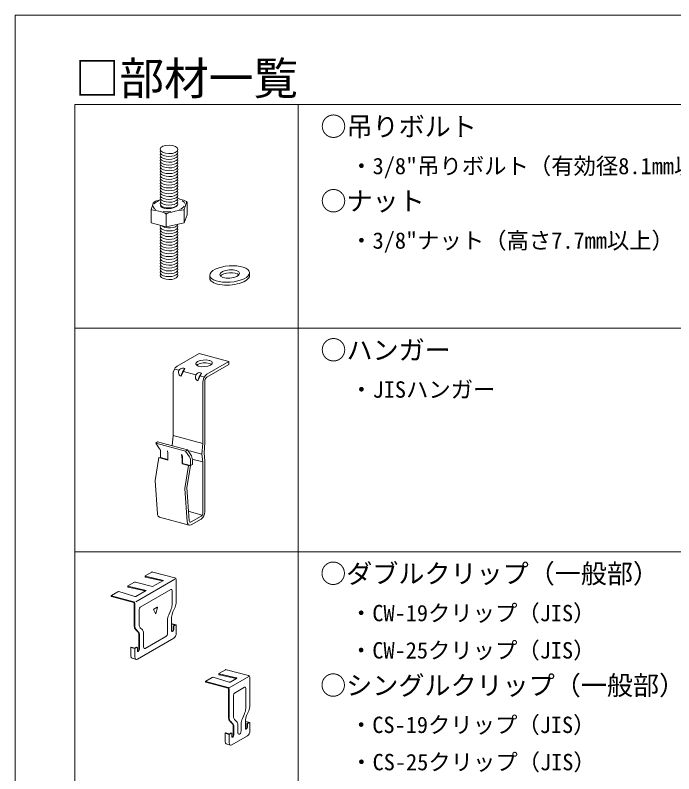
# Model space of a CAD drawing. Units: millimetres on the paper, enlarged 40 times. Extents: x -7800 to 7800, y -5387 to 5300.
# Drawn here: x -7800 to -6031, y 3264 to 5300 of the extents above; entities that cross this region are included whole.
import ezdxf
from ezdxf.enums import TextEntityAlignment as Align

# ---------------------------------------------------------------- set-up
doc = ezdxf.new("R2010")
doc.units = ezdxf.units.MM
doc.header["$LTSCALE"] = 40
for name, color, linetype, lineweight in [('0-1_吊り材', 7, 'Continuous', 18), ('0-A_クリップ', 7, 'Continuous', 18), ('F-3_野縁', 3, 'Continuous', 18)]:
    doc.layers.add(name, color=color, linetype=linetype, lineweight=lineweight)
doc.layers.add('0-6_文字', color=7, linetype='Continuous')
doc.layers.add('F-6_文字', color=7, linetype='Continuous')
doc.styles.add('ＭＳ ゴシック', font='')
doc.styles.get('ＭＳ ゴシック').set_extended_font_data('MS Gothic')

msp = doc.modelspace()

# ---------------------------------------------------------------- linework, layer by layer
at = {"layer": '0-1_吊り材'}
for p, q in [((-7427.27, 4798.51), (-7425.81, 4799.36)), ((-7338.8, 4798.68), (-7338.49, 4798.37)), ((-7338.42, 4798.02), (-7338.42, 4763.94)), ((-7434.76, 4742.53), (-7434.76, 4776.61)), ((-7394.29, 4765.76), (-7394.29, 4731.68)), ((-7346.12, 4776.47), (-7346.12, 4742.39)), ((-7338.42, 4763.94), (-7346.12, 4742.39)), ((-7394.29, 4731.68), (-7434.76, 4742.53)), ((-7346.12, 4742.39), (-7394.29, 4731.68)), ((-7277.27, 4594.44), (-7277.27, 4602.12)), ((-7170.55, 4608.57), (-7170.55, 4600.89)), ((-7365.2, 4357.56), (-7305.76, 4391.88)), ((-7225.78, 4370.45), (-7305.76, 4391.88)), ((-7285.22, 4336.13), (-7225.78, 4370.45)), ((-7225.78, 4362.45), (-7285.22, 4328.13)), ((-7225.78, 4370.45), (-7225.78, 4362.45)), ((-7359.68, 4346.95), (-7371.85, 4350.21)), ((-7344.47, 4351.32), (-7354.47, 4330.75)), ((-7314.48, 4334.84), (-7348.1, 4343.85)), ((-7299.26, 4339.21), (-7309.26, 4318.64)), ((-7376.01, 4335.32), (-7376.01, 4172.12)), ((-7291.88, 4328.78), (-7302.9, 4331.73)), ((-7290.63, 4317.31), (-7290.63, 4153.81)), ((-7296.03, 4314.49), (-7296.03, 4150.69)), ((-7422.58, 4151.47), (-7417.55, 4154.97)), ((-7417.55, 4154.97), (-7337.57, 4133.54)), ((-7376.01, 4172.12), (-7378.06, 4144.39)), ((-7296.03, 4150.69), (-7376.01, 4172.12)), ((-7342.51, 4129.91), (-7422.61, 4151.37)), ((-7412.12, 4136.4), (-7422.49, 4151.34)), ((-7409.26, 4127.27), (-7409.26, 4112.58)), ((-7342.6, 4130.04), (-7337.57, 4133.54)), ((-7332.14, 4114.97), (-7342.51, 4129.91)), ((-7328.24, 4120.1), (-7337.57, 4133.54)), ((-7298.19, 4121.45), (-7332.14, 4130.54)), ((-7424.11, 4051.42), (-7414.39, 4112.58)), ((-7390.02, 4106.05), (-7414.39, 4112.58)), ((-7409.39, 4111.78), (-7389.96, 4106.58)), ((-7409.26, 4112.58), (-7389.87, 4107.38)), ((-7350.15, 4111.43), (-7350.15, 4096.74)), ((-7350.15, 4096.74), (-7329.23, 4091.13)), ((-7346.77, 4095), (-7329.41, 4090.35)), ((-7329.28, 4105.84), (-7329.28, 4091.15)), ((-7329.28, 4091.15), (-7323.96, 4094.22)), ((-7323.96, 4106.41), (-7323.96, 4094.22)), ((-7296.03, 4100.69), (-7321.54, 4107.53)), ((-7296.03, 4100.69), (-7296.03, 3963.69)), ((-7344.13, 4029.99), (-7334.41, 4091.15)), ((-7338.66, 4032.15), (-7329.41, 4090.35)), ((-7334.46, 4091.16), (-7329.41, 4090.35)), ((-7290.63, 4060.88), (-7290.63, 3967.01)), ((-7424.11, 4051.42), (-7417.76, 3961.22)), ((-7338.66, 4032.15), (-7332.37, 3942.91)), ((-7344.13, 4029.99), (-7337.78, 3939.79)), ((-7412.38, 3952.8), (-7332.4, 3931.37)), ((-7297.59, 3958.31), (-7332.99, 3967.8)), ((-7300.08, 3955.55), (-7327.37, 3939.8)), ((-7300.08, 3947.55), (-7327.37, 3931.8))]:
    msp.add_line(p, q, dxfattribs=at)
for points in [[(-7296.03, 4150.69), (-7298.19, 4121.45), (-7296.03, 4100.69)], [(-7290.63, 4153.81), (-7292.79, 4124.57), (-7290.63, 4103.81), (-7290.63, 4060.88)], [(-7414.39, 4112.58), (-7414.44, 4112.59), (-7409.39, 4111.78)], [(-7351.77, 4095.8), (-7351.82, 4095.81), (-7346.77, 4095)], [(-7334.41, 4091.15), (-7334.46, 4091.16), (-7351.77, 4095.8)]]:
    msp.add_lwpolyline(points, dxfattribs=at)
for centre, radius, start, end in [((-7309.92, 4364.23), 4.8, 144.95218, 190.63468), ((-7307.79, 4366.87), 7.7, 207.20616, 227.45958), ((-7305.04, 4360.69), 10.84, 118.30888, 144.43), ((-7302.83, 4372.81), 15.44, 228.81288, 257.0195), ((-7305.04, 4352.69), 10.84, 118.30888, 132.55239), ((-7290.26, 4327.9), 46.78, 76.41743, 115.19318), ((-7290.26, 4319.9), 46.78, 76.41743, 115.19318), ((-7295.31, 4403.24), 46.78, 256.41743, 295.19318), ((-7283.2, 4355.28), 18.51, 53.0276, 77.76031), ((-7283.2, 4347.28), 18.51, 56.52462, 77.76031), ((-7279.55, 4368.94), 9.04, 297.32302, 336.88889), ((-7274.98, 4367.2), 4.08, 8.29645, 44.56919), ((-7276.53, 4367.27), 5.61, 340.4875, 5.33732), ((-7348.34, 4335.62), 27.68, 127.54787, 180.61531), ((-7349.79, 4341.2), 11.44, 62.27363, 245.88954), ((-7302.82, 4318.37), 53.11, 141.64762, 166.51556), ((-7304.59, 4329.08), 11.44, 62.27363, 245.88954), ((-7257.61, 4306.25), 53.11, 141.64762, 166.51556), ((-7268.36, 4314.19), 27.68, 127.54787, 180.61531), ((-7276.79, 4317.16), 13.84, 127.54787, 180.61531), ((-7425.26, 4127.27), 16, 0, 34.77104), ((-7462.75, 4114.84), 73.26, 353.10495, 12.58802), ((-7366.15, 4111.43), 16, 0, 34.77104), ((-7424.5, 4104.59), 73.26, 353.10495, 12.58802), ((-7345.28, 4105.84), 16, 0, 34.77104), ((-7347.96, 4106.41), 24, 0, 34.77104), ((-7374.4, 4099.76), 28.04, 350.24121, 351.88614), ((-7407.42, 3961.41), 10.34, 181.03693, 230.17746), ((-7410.46, 3959.95), 7.41, 241.09548, 255), ((-7306.43, 3963.79), 10.39, 307.59229, 0.57088), ((-7314.88, 3966.77), 24.25, 307.59229, 0.57088), ((-7327.44, 3939.98), 10.34, 181.03693, 230.17746), ((-7330.48, 3938.52), 7.41, 241.09548, 294.81092), ((-7327.94, 3942.99), 4.43, 181.03693, 230.17746), ((-7329.25, 3942.37), 3.17, 241.09548, 294.81092)]:
    msp.add_arc(centre, radius, start, end, dxfattribs=at)
for centre, major_axis, ratio in [((-7386.84, 4939.8), (24.01, -0.55), 0.474095), ((-7223.91, 4605.34), (53.33, 3.88), 0.410193), ((-7223.91, 4605.34), (-26.67, -1.94), 0.410193)]:
    msp.add_ellipse(centre, major_axis=major_axis, ratio=ratio, dxfattribs=at)
for centre, major_axis, ratio, start_param, end_param in [((-7386.84, 4932.12), (24.01, -0.55), 0.474095, 2.8085354, 6.637984), ((-7386.84, 4924.44), (24.01, -0.55), 0.474095, 2.8085354, 6.637984), ((-7386.84, 4916.76), (24.01, -0.55), 0.474095, 2.8085354, 6.637984), ((-7386.84, 4909.08), (24.01, -0.55), 0.474095, 2.8085354, 6.637984), ((-7386.84, 4901.4), (24.01, -0.55), 0.474095, 2.8085354, 6.637984), ((-7386.84, 4893.72), (24.01, -0.55), 0.474095, 2.8085354, 6.637984), ((-7386.84, 4886.04), (24.01, -0.55), 0.474095, 2.8085354, 6.637984), ((-7386.84, 4878.36), (24.01, -0.55), 0.474095, 2.8085354, 6.637984), ((-7386.84, 4870.68), (24.01, -0.55), 0.474095, 2.8085354, 6.637984), ((-7386.84, 4863), (24.01, -0.55), 0.474095, 2.8085354, 6.637984), ((-7386.84, 4855.32), (24.01, -0.55), 0.474095, 2.8085354, 6.637984), ((-7386.84, 4847.64), (24.01, -0.55), 0.474095, 2.8085354, 6.637984), ((-7386.84, 4839.96), (24.01, -0.55), 0.474095, 2.8085354, 6.637984), ((-7386.84, 4832.28), (24.01, -0.55), 0.474095, 2.8085354, 6.637984), ((-7386.84, 4824.6), (24.01, -0.55), 0.474095, 2.8085354, 6.637984), ((-7386.84, 4816.92), (24.01, -0.55), 0.474095, 2.8085354, 6.637984), ((-7386.84, 4809.24), (24.01, -0.55), 0.474095, 2.8085354, 6.637984), ((-7386.84, 4801.56), (24.01, -0.55), 0.474095, 2.8085354, 6.637984), ((-7358.66, 4803.44), (-20.22, 5.52), 0.132602, 3.3728295, 5.0110855), ((-7430.92, 4787.38), (-3.74, -11.15), 0.080122, 3.2320907, 6.0489062), ((-7386.59, 4790.19), (42.67, 3.1), 0.410193, 3.0570245, 3.7002533), ((-7386.59, 4790.19), (42.67, 3.1), 0.410193, 2.2290904, 2.7553389), ((-7402.98, 4803.51), (-24.08, -5.42), 0.113869, 5.0377348, 5.9327598), ((-7386.84, 4793.88), (24.01, -0.55), 0.474095, 2.8085354, 6.637984), ((-7386.59, 4790.19), (22.93, 1.67), 0.410193, 2.9626547, 6.0928797), ((-7386.84, 4786.2), (24.01, -0.55), 0.474095, 0.3461234, 0.3547987), ((-7386.59, 4790.19), (42.67, 3.1), 0.410193, 5.4020339, 5.9538589), ((-7386.59, 4790.19), (42.67, 3.1), 0.410193, 0.0600078, 0.5561709), ((-7342.27, 4787.24), (-3.74, -11.15), 0.080122, 2.9073136, 6.0489062), ((-7414.53, 4771.18), (-20.22, 5.52), 0.132602, 3.1777912, 6.3193836), ((-7386.59, 4790.19), (42.67, 3.1), 0.410193, 4.2932244, 4.7884203), ((-7370.2, 4771.11), (-24.08, -5.42), 0.113869, 3.1159443, 6.2575369), ((-7386.84, 4724.76), (24.01, -0.55), 0.474095, 2.8085354, 6.637984), ((-7386.84, 4732.44), (24.01, -0.55), 0.474095, 2.8827025, 6.637984), ((-7386.84, 4740.12), (24.01, -0.55), 0.474095, 3.6119794, 6.202019), ((-7386.84, 4717.08), (24.01, -0.55), 0.474095, 2.8085354, 6.637984), ((-7386.84, 4709.4), (24.01, -0.55), 0.474095, 2.8085354, 6.637984), ((-7386.84, 4701.72), (24.01, -0.55), 0.474095, 2.8085354, 6.637984), ((-7386.84, 4694.04), (24.01, -0.55), 0.474095, 2.8085354, 6.637984), ((-7386.84, 4686.36), (24.01, -0.55), 0.474095, 2.8085354, 6.637984), ((-7386.84, 4678.68), (24.01, -0.55), 0.474095, 2.8085354, 6.637984), ((-7386.84, 4671), (24.01, -0.55), 0.474095, 2.8085354, 6.637984), ((-7386.84, 4663.32), (24.01, -0.55), 0.474095, 2.8085354, 6.637984), ((-7386.84, 4655.64), (24.01, -0.55), 0.474095, 2.8085354, 6.637984), ((-7386.84, 4647.96), (24.01, -0.55), 0.474095, 2.8085354, 6.637984), ((-7386.84, 4640.28), (24.01, -0.55), 0.474095, 2.8085354, 6.637984), ((-7386.84, 4632.6), (24.01, -0.55), 0.474095, 2.8085354, 6.637984), ((-7386.84, 4624.92), (24.01, -0.55), 0.474095, 2.8085354, 6.637984), ((-7386.84, 4617.24), (24.01, -0.55), 0.474095, 2.8085354, 6.637984), ((-7386.84, 4609.56), (24.01, -0.55), 0.474095, 2.8085354, 6.637984), ((-7386.84, 4601.88), (24.01, -0.55), 0.474095, 2.8085354, 6.637984), ((-7223.91, 4597.66), (-26.67, -1.94), 0.410193, 3.4686734, 5.8965023), ((-7223.91, 4597.66), (53.33, 3.88), 0.410193, 3.1117915, 6.2533842)]:
    msp.add_ellipse(centre, major_axis=major_axis, ratio=ratio, start_param=start_param, end_param=end_param, dxfattribs=at)
at = {"layer": '0-A_クリップ'}
for p, q in [((-7450.96, 3794.38), (-7450.96, 3792.46)), ((-7432.94, 3805.07), (-7450.49, 3794.93)), ((-7450.34, 3793.91), (-7401.89, 3782.75)), ((-7450.34, 3791.99), (-7404.27, 3781.38)), ((-7370.81, 3789.41), (-7430.45, 3805.4)), ((-7497.51, 3767.5), (-7497.51, 3765.58)), ((-7479.49, 3778.19), (-7497.05, 3768.05)), ((-7476.17, 3725.76), (-7371.52, 3786.18)), ((-7367.47, 3784.68), (-7367.47, 3725.71)), ((-7541.45, 3742.42), (-7523.89, 3752.55)), ((-7478.52, 3739.62), (-7521.41, 3752.88)), ((-7496.9, 3767.03), (-7448.45, 3755.87)), ((-7496.9, 3765.11), (-7450.83, 3754.5)), ((-7448.45, 3755.87), (-7476.14, 3739.89)), ((-7463.92, 3710.66), (-7381.87, 3758.04)), ((-7378.67, 3756.19), (-7378.67, 3717.43)), ((-7541.92, 3741.87), (-7541.92, 3739.95)), ((-7481.66, 3725.41), (-7541.3, 3741.4)), ((-7541.3, 3739.48), (-7481.66, 3723.49)), ((-7479.99, 3721.13), (-7479.99, 3659.09)), ((-7478.32, 3720.68), (-7478.32, 3658.64)), ((-7478.32, 3720.68), (-7478.32, 3658.64)), ((-7418.55, 3710.99), (-7427.6, 3705.77)), ((-7422.47, 3693.93), (-7417.73, 3710.35)), ((-7376.46, 3698.77), (-7370.67, 3711.23)), ((-7467.12, 3705.12), (-7467.12, 3663.29)), ((-7428.05, 3704.4), (-7423.49, 3693.87)), ((-7381.87, 3702.95), (-7387.66, 3690.48)), ((-7390.86, 3676), (-7390.86, 3641.15)), ((-7379.66, 3684.29), (-7379.66, 3647.88)), ((-7378.6, 3666.7), (-7379.66, 3666.09)), ((-7370.47, 3663.4), (-7379.66, 3665.86)), ((-7378.6, 3666.7), (-7367.47, 3663.72)), ((-7476.79, 3651.38), (-7470.99, 3645.6)), ((-7475.12, 3650.93), (-7469.33, 3645.15)), ((-7463.92, 3655.58), (-7458.13, 3649.8)), ((-7375.79, 3651.53), (-7375.79, 3658.73)), ((-7370.47, 3663.4), (-7374.68, 3660.97)), ((-7374.12, 3651.08), (-7374.12, 3658.28)), ((-7373.01, 3660.52), (-7367.47, 3663.72)), ((-7367.47, 3663.72), (-7367.47, 3641.32)), ((-7471.67, 3571.56), (-7374.12, 3627.88)), ((-7467.79, 3637.89), (-7467.79, 3598.41)), ((-7466.13, 3597.96), (-7466.13, 3637.44)), ((-7454.93, 3604.16), (-7454.93, 3642.09)), ((-7450.61, 3600.45), (-7395.18, 3632.45)), ((-7489.45, 3602.7), (-7488.12, 3603.47)), ((-7489.45, 3580.3), (-7489.45, 3602.7)), ((-7478.32, 3599.72), (-7489.45, 3602.7)), ((-7488.12, 3603.47), (-7478.66, 3600.94)), ((-7478.66, 3600.94), (-7474.45, 3603.37)), ((-7478.32, 3599.72), (-7472.78, 3602.92)), ((-7478.32, 3599.72), (-7478.32, 3577.32)), ((-7478.32, 3577.32), (-7478.32, 3586.92)), ((-7473.89, 3603.47), (-7472.22, 3603.02)), ((-7471.67, 3594.76), (-7471.67, 3601.96)), ((-7486.16, 3573.92), (-7475.03, 3570.94)), ((-7172.91, 3527.28), (-7232.55, 3543.26)), ((-7253.06, 3532.25), (-7253.06, 3530.33)), ((-7235.04, 3542.93), (-7252.6, 3532.8)), ((-7252.44, 3531.77), (-7205.37, 3520.93)), ((-7252.44, 3529.85), (-7206.38, 3519.24)), ((-7225, 3494.38), (-7172.05, 3524.95)), ((-7288.59, 3511.73), (-7288.59, 3509.81)), ((-7288.13, 3512.28), (-7270.57, 3522.42)), ((-7228.33, 3495.28), (-7287.98, 3511.26)), ((-7287.98, 3509.34), (-7228.33, 3493.36)), ((-7225.2, 3509.48), (-7268.09, 3522.74)), ((-7205.22, 3519.91), (-7222.82, 3509.75)), ((-7169.57, 3522.54), (-7169.57, 3447.58)), ((-7226.67, 3490.99), (-7226.67, 3412.95)), ((-7225, 3490.54), (-7225, 3412.5)), ((-7225, 3490.54), (-7225, 3412.5)), ((-7210.6, 3480.53), (-7183.97, 3495.9)), ((-7180.77, 3494.05), (-7180.77, 3439.29)), ((-7213.8, 3474.98), (-7213.8, 3417.15)), ((-7183.97, 3424.81), (-7189.76, 3412.35)), ((-7178.56, 3420.63), (-7172.77, 3433.1)), ((-7223.47, 3405.24), (-7217.67, 3399.46)), ((-7221.8, 3404.79), (-7216, 3399.02)), ((-7210.6, 3409.44), (-7204.8, 3403.66)), ((-7181.76, 3406.15), (-7181.76, 3385.74)), ((-7180.7, 3404.57), (-7181.76, 3403.95)), ((-7172.57, 3401.26), (-7181.76, 3403.73)), ((-7180.7, 3404.57), (-7169.57, 3401.58)), ((-7172.57, 3401.26), (-7176.78, 3398.83)), ((-7175.11, 3398.38), (-7169.57, 3401.58)), ((-7169.57, 3401.58), (-7169.57, 3379.18)), ((-7214.47, 3391.75), (-7214.47, 3368.27)), ((-7212.8, 3367.82), (-7212.8, 3391.3)), ((-7201.6, 3374.02), (-7201.6, 3395.95)), ((-7192.96, 3397.87), (-7192.96, 3379.01)), ((-7177.89, 3389.39), (-7177.89, 3396.59)), ((-7176.22, 3388.94), (-7176.22, 3396.14)), ((-7236.12, 3372.57), (-7234.79, 3373.33)), ((-7236.12, 3350.17), (-7236.12, 3372.57)), ((-7225, 3369.58), (-7236.12, 3372.57)), ((-7234.79, 3373.33), (-7225.34, 3370.8)), ((-7225.34, 3370.8), (-7221.12, 3373.23)), ((-7225, 3369.58), (-7219.45, 3372.78)), ((-7225, 3369.58), (-7225, 3347.18)), ((-7220.56, 3373.34), (-7218.89, 3372.89)), ((-7218.35, 3364.62), (-7218.35, 3371.82)), ((-7218.35, 3341.42), (-7176.22, 3365.74)), ((-7232.83, 3343.78), (-7221.71, 3340.8)), ((-7225, 3347.18), (-7225, 3356.78))]:
    msp.add_line(p, q, dxfattribs=at)
msp.add_lwpolyline([(-7401.89, 3782.75), (-7430.72, 3766.11), (-7477.01, 3778.52)], dxfattribs=at)
for centre, major_axis, ratio, start_param, end_param in [((-7449.12, 3794.61), (1.83, 0.27), 0.393616, 2.3561945, 3.9269908), ((-7449.12, 3792.69), (1.83, 0.27), 0.393616, 3.0827318, 3.9269908), ((-7431.62, 3804.72), (1.76, 0.23), 0.414214, 0.7853982, 2.3561945), ((-7370.81, 3785.57), (1.86, -3.69), 0.751651, 0.9790195, 2.5498158), ((-7495.68, 3767.73), (1.83, 0.27), 0.393616, 2.3561945, 3.9269908), ((-7478.18, 3777.84), (1.76, 0.23), 0.414214, 0.7853982, 2.3561945), ((-7404.49, 3782.36), (1.83, 0.27), 0.393616, 5.4977871, 7.0685835), ((-7522.58, 3752.2), (1.76, 0.23), 0.414214, 0.7853982, 2.3561945), ((-7495.68, 3765.81), (1.83, 0.27), 0.393616, 3.0827318, 3.9269908), ((-7381.87, 3754.34), (2.26, 3.92), 0.57735, 5.4977871, 7.0685835), ((-7540.08, 3742.1), (1.83, 0.27), 0.393616, 2.3561945, 3.9269908), ((-7540.08, 3740.18), (1.83, 0.27), 0.393616, 3.0827318, 3.9269908), ((-7477.39, 3740.27), (1.69, 0.19), 0.436721, 3.9269908, 5.4977871), ((-7481.66, 3721.57), (1.86, -3.69), 0.751651, 0.9790195, 2.5498158), ((-7481.66, 3721.57), (-0.93, 1.84), 0.751651, 4.1206122, 5.6914085), ((-7463.92, 3706.97), (2.26, 3.92), 0.57735, 0.7853982, 2.3561945), ((-7418.93, 3709.66), (1.12, 1.43), 0.40299, 5.4977871, 7.0685835), ((-7381.87, 3710.54), (-2.26, -10.24), 0.221, 0.7853982, 2.3561945), ((-7370.67, 3718.83), (-2.26, -10.24), 0.221, 0.7853982, 2.3561945), ((-7427.21, 3704.88), (0.32, 0.969), 0.891175, 0.7853982, 2.3561945), ((-7423.07, 3695.32), (0.13, -2), 0.359188, 5.4977871, 7.0685835), ((-7387.66, 3682.89), (-2.26, -10.24), 0.221, 3.9269908, 5.4977871), ((-7376.46, 3691.17), (-2.26, -10.24), 0.221, 3.9269908, 5.4977871), ((-7476.79, 3655.9), (2.26, -5.45), 0.415023, 3.9269908, 5.4977871), ((-7475.12, 3655.45), (2.26, -5.45), 0.415023, 3.9269908, 5.4977871), ((-7470.99, 3641.08), (2.26, -5.45), 0.415023, 0.7853982, 2.3561945), ((-7469.33, 3640.63), (2.26, -5.45), 0.415023, 0.7853982, 2.3561945), ((-7463.92, 3660.1), (2.26, -5.45), 0.415023, 3.9269908, 5.4977871), ((-7458.13, 3645.28), (2.26, -5.45), 0.415023, 0.7853982, 2.3561945), ((-7376.89, 3649.48), (1.5, 4.23), 0.550454, 2.1447675, 3.0921943), ((-7378.56, 3649.93), (1.5, 4.23), 0.550454, 3.5422609, 5.2863602), ((-7376.89, 3649.48), (1.5, 4.23), 0.550454, 3.0921943, 5.2863602), ((-7374.68, 3659.37), (0.6, 1.69), 0.550454, 0.5739712, 2.1447675), ((-7373.01, 3658.92), (0.6, 1.69), 0.550454, 0.5739712, 2.1447675), ((-7395.18, 3638.65), (-2.36, -6.55), 0.551685, 0.578676, 2.1494724), ((-7374.12, 3637.48), (-3.61, -10.15), 0.550454, 0.5739712, 2.1447675), ((-7474.45, 3601.77), (0.6, 1.69), 0.550454, 0.044177, 0.5739712), ((-7472.78, 3601.32), (0.6, 1.69), 0.550454, 5.2863602, 6.8571565), ((-7468.9, 3596.36), (1.5, 4.23), 0.550454, 2.1447675, 3.0921943), ((-7470.57, 3596.81), (1.5, 4.23), 0.550454, 3.5422609, 5.2863602), ((-7468.9, 3596.36), (1.5, 4.23), 0.550454, 3.0921943, 5.2863602), ((-7450.61, 3606.65), (-2.36, -6.55), 0.551685, 5.291065, 6.8618613), ((-7482.8, 3584.14), (-3.61, -10.15), 0.550454, 5.2863602, 6.3273623), ((-7471.67, 3581.16), (-3.61, -10.15), 0.550454, 5.2863602, 6.8571565), ((-7233.73, 3542.58), (1.76, 0.23), 0.414214, 0.7853982, 2.3561945), ((-7269.26, 3522.07), (1.76, 0.23), 0.414214, 0.7853982, 2.3561945), ((-7251.22, 3532.48), (1.83, 0.27), 0.393616, 2.3561945, 3.9269908), ((-7251.22, 3530.56), (1.83, 0.27), 0.393616, 3.0827318, 3.9269908), ((-7172.91, 3523.44), (1.86, -3.69), 0.751651, 0.9790195, 2.5498158), ((-7286.76, 3511.96), (1.83, 0.27), 0.393616, 2.3561945, 3.9269908), ((-7286.76, 3510.04), (1.83, 0.27), 0.393616, 3.0827318, 3.9269908), ((-7224.07, 3510.14), (1.69, 0.19), 0.436721, 3.9269908, 5.4977871), ((-7206.59, 3520.23), (1.83, 0.27), 0.393616, 5.4977871, 7.0685835), ((-7228.33, 3491.44), (1.86, -3.69), 0.751651, 0.9790195, 2.5498158), ((-7228.33, 3491.44), (-0.93, 1.84), 0.751651, 4.1206122, 5.6914085), ((-7183.97, 3492.2), (2.26, 3.92), 0.57735, 5.4977871, 7.0685835), ((-7210.6, 3476.83), (2.26, 3.92), 0.57735, 0.7853982, 2.3561945), ((-7172.77, 3440.69), (-2.26, -10.24), 0.221, 0.7853982, 2.3561945), ((-7183.97, 3432.41), (-2.26, -10.24), 0.221, 0.7853982, 2.3561945), ((-7223.47, 3409.76), (2.26, -5.45), 0.415023, 3.9269908, 5.4977871), ((-7221.8, 3409.31), (2.26, -5.45), 0.415023, 3.9269908, 5.4977871), ((-7210.6, 3413.96), (2.26, -5.45), 0.415023, 3.9269908, 5.4977871), ((-7204.8, 3399.14), (2.26, -5.45), 0.415023, 0.7853982, 2.3561945), ((-7189.76, 3404.75), (-2.26, -10.24), 0.221, 3.9269908, 5.4977871), ((-7178.56, 3413.04), (-2.26, -10.24), 0.221, 3.9269908, 5.4977871), ((-7217.67, 3394.94), (2.26, -5.45), 0.415023, 0.7853982, 2.3561945), ((-7216, 3394.5), (2.26, -5.45), 0.415023, 0.7853982, 2.3561945), ((-7178.99, 3387.34), (1.5, 4.23), 0.550454, 2.1447675, 3.0921943), ((-7180.66, 3387.79), (1.5, 4.23), 0.550454, 3.5422609, 5.2863602), ((-7178.99, 3387.34), (1.5, 4.23), 0.550454, 3.0921943, 5.2863602), ((-7176.78, 3397.23), (0.6, 1.69), 0.550454, 0.5739712, 2.1447675), ((-7175.11, 3396.78), (0.6, 1.69), 0.550454, 0.5739712, 2.1447675), ((-7221.12, 3371.63), (0.6, 1.69), 0.550454, 0.044177, 0.5739712), ((-7219.45, 3371.18), (0.6, 1.69), 0.550454, 5.2863602, 6.8571565), ((-7215.57, 3366.22), (1.5, 4.23), 0.550454, 2.1447675, 3.0921943), ((-7217.24, 3366.67), (1.5, 4.23), 0.550454, 3.5422609, 5.2863602), ((-7215.57, 3366.22), (1.5, 4.23), 0.550454, 3.0921943, 5.2863602), ((-7197.28, 3376.52), (-2.36, -6.55), 0.551685, 5.291065, 8.4326577), ((-7176.22, 3375.34), (-3.61, -10.15), 0.550454, 0.5739712, 2.1447675), ((-7229.47, 3354.01), (-3.61, -10.15), 0.550454, 5.2863602, 6.3273623), ((-7218.35, 3351.02), (-3.61, -10.15), 0.550454, 5.2863602, 6.8571565)]:
    msp.add_ellipse(centre, major_axis=major_axis, ratio=ratio, start_param=start_param, end_param=end_param, dxfattribs=at)
at = {"layer": 'F-3_野縁'}
for p, q in [((-7800, 5300), (-7800, -5300)), ((-7640, 5060), (-80, 5060)), ((-7640, 5060), (-7640, 1460)), ((-7040, 5060), (-7040, 2060)), ((-7640, 4460), (-80, 4460)), ((-7640, 3860), (-80, 3860))]:
    msp.add_line(p, q, dxfattribs=at)
msp.add_lwpolyline([(-7800, 5300), (7800, 5300), (7800, -5300)], dxfattribs=at)

# ---------------------------------------------------------------- texts
at = {"layer": '0-6_文字', "style": 'ＭＳ ゴシック'}
for s, height, p in [('○吊りボルト', 51.32, (-6980, 4960)), ('・3/8"吊りボルト（有効径8.1mm以上）', 43.99, (-6900, 4860)), ('○ナット', 51.32, (-6980, 4760)), ('・3/8"ナット（高さ7.7mm以上）', 43.99, (-6900, 4660)), ('○ハンガー', 51.32, (-6980, 4360)), ('・JISハンガー', 43.99, (-6900, 4260)), ('○ダブルクリップ（一般部）', 51.32, (-6980.75, 3760)), ('・CW-19クリップ（JIS）', 43.99, (-6900.75, 3660)), ('・CW-25クリップ（JIS）', 43.99, (-6900.75, 3560)), ('○シングルクリップ（一般部）', 51.32, (-6980.75, 3460)), ('・CS-19クリップ（JIS）', 43.99, (-6900.75, 3360)), ('・CS-25クリップ（JIS）', 43.99, (-6900, 3260))]:
    msp.add_text(s, height=height, dxfattribs=at).set_placement(p, align=Align.BOTTOM_LEFT)
at = {"layer": 'F-6_文字', "style": 'ＭＳ ゴシック'}
msp.add_text('□部材一覧', height=87.98, dxfattribs=at).set_placement((-7640, 5060), align=Align.BOTTOM_LEFT)

doc.saveas('drawing.dxf')
